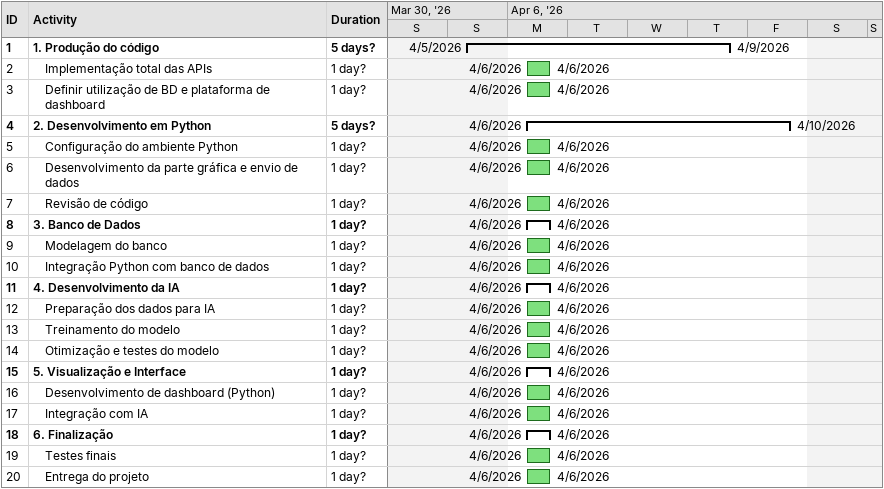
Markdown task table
| ID | Level | Task | Duration | Start | Finish |
|---|---|---|---|---|---|
| 1 | 1 | **1. Produção do código** | 5d? | 2026-04-05 | 2026-04-09 |
| 2 | 2 | Implementação total das APIs | 1d? | 2026-04-06 | 2026-04-06 |
| 3 | 2 | Definir utilização de BD e plataforma de dashboard | 1d? | 2026-04-06 | 2026-04-06 |
| 4 | 1 | **2. Desenvolvimento em Python** | 5d? | 2026-04-06 | 2026-04-10 |
| 5 | 2 | Configuração do ambiente Python | 1d? | 2026-04-06 | 2026-04-06 |
| 6 | 2 | Desenvolvimento da parte gráfica e envio de dados | 1d? | 2026-04-06 | 2026-04-06 |
| 7 | 2 | Revisão de código | 1d? | 2026-04-06 | 2026-04-06 |
| 8 | 1 | **3. Banco de Dados** | 1d? | 2026-04-06 | 2026-04-06 |
| 9 | 2 | Modelagem do banco | 1d? | 2026-04-06 | 2026-04-06 |
| 10 | 2 | Integração Python com banco de dados | 1d? | 2026-04-06 | 2026-04-06 |
| 11 | 1 | **4. Desenvolvimento da IA** | 1d? | 2026-04-06 | 2026-04-06 |
| 12 | 2 | Preparação dos dados para IA | 1d? | 2026-04-06 | 2026-04-06 |
| 13 | 2 | Treinamento do modelo | 1d? | 2026-04-06 | 2026-04-06 |
| 14 | 2 | Otimização e testes do modelo | 1d? | 2026-04-06 | 2026-04-06 |
| 15 | 1 | **5. Visualização e Interface** | 1d? | 2026-04-06 | 2026-04-06 |
| 16 | 2 | Desenvolvimento de dashboard (Python) | 1d? | 2026-04-06 | 2026-04-06 |
| 17 | 2 | Integração com IA | 1d? | 2026-04-06 | 2026-04-06 |
| 18 | 1 | **6. Finalização** | 1d? | 2026-04-06 | 2026-04-06 |
| 19 | 2 | Testes finais | 1d? | 2026-04-06 | 2026-04-06 |
| 20 | 2 | Entrega do projeto | 1d? | 2026-04-06 | 2026-04-06 |
